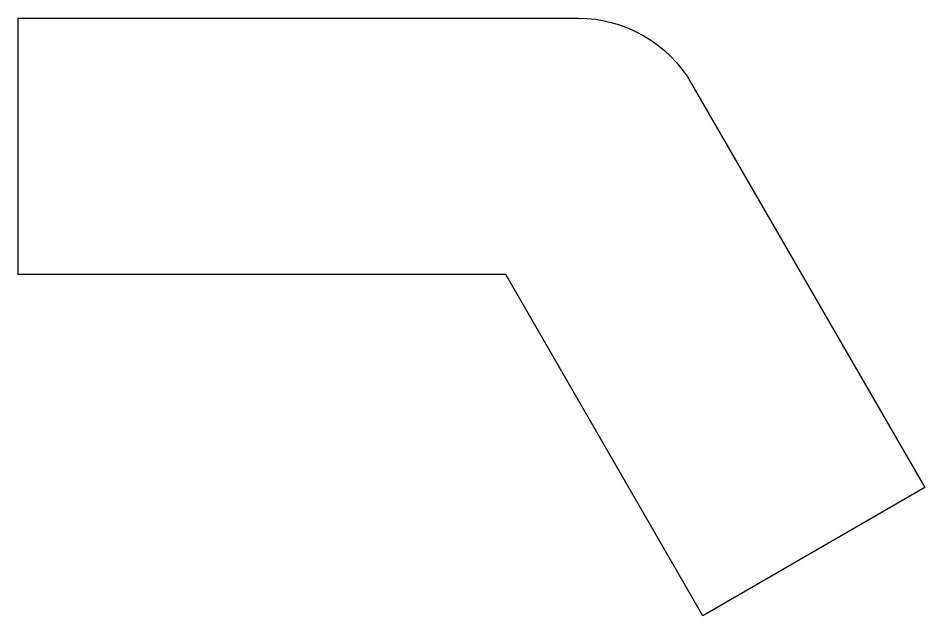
# Model space of a CAD drawing. Extents: x 148.7 to 197.2, y 212.1 to 244.
import ezdxf

# ---------------------------------------------------------------- set-up
doc = ezdxf.new("R2010")
doc.units = 0
doc.layers.add('ANA', color=220, linetype='CONTINUOUS')

msp = doc.modelspace()

# ---------------------------------------------------------------- linework, layer by layer
at = {"layer": 'ANA'}
msp.add_lwpolyline([(174.782, 230.349), (148.737, 230.349), (148.737, 244.049), (178.65, 244.049, -0.267949), (184.712, 240.549), (197.169, 218.974), (185.305, 212.124)], format="xyb", close=True, dxfattribs=at)

doc.saveas('drawing.dxf')
